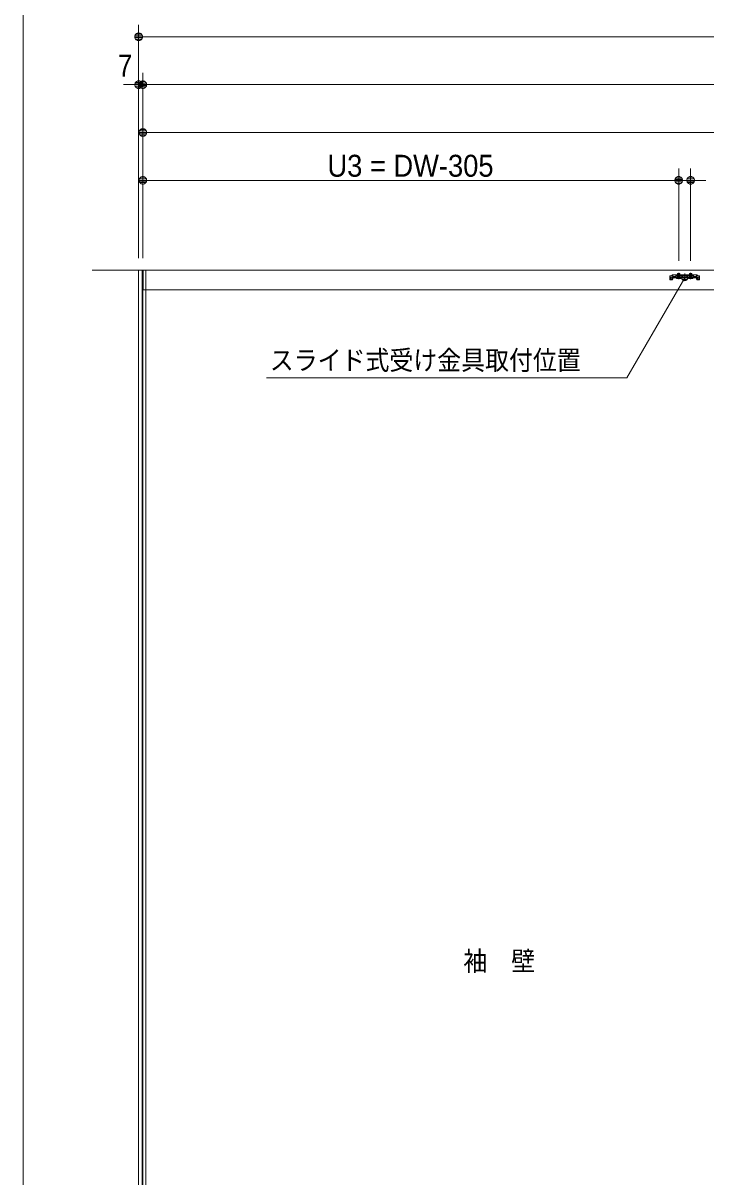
# Model space of a CAD drawing. Units: millimetres, scale not verified. Extents: x -6062 to 6062, y -3045 to 3045.
# Drawn here: x -5788 to -4647, y -1116 to 813 of the extents above; entities that cross this region are included whole.
import ezdxf
from ezdxf.enums import TextEntityAlignment as Align

# ---------------------------------------------------------------- set-up
doc = ezdxf.new("R2010")
doc.units = ezdxf.units.MM
doc.header["$LTSCALE"] = 20
for name, color, linetype, lineweight in [('0-0_1図面枠', 7, 'Continuous', 9), ('0-1_3一般', 7, 'Continuous', 9), ('0-2_2寸法-1', 7, 'Continuous', 9), ('0-3_0', 7, 'Continuous', 9), ('0-4_2寸法-3', 7, 'Continuous', 9), ('0-5_2寸法-2', 7, 'Continuous', 9)]:
    doc.layers.add(name, color=color, linetype=linetype, lineweight=lineweight)
doc.styles.add('ＭＳ ゴシック', font='')
doc.styles.add('ＭＳ Ｐゴシック', font='')
doc.styles.get('ＭＳ ゴシック').set_extended_font_data('MS Gothic')
doc.styles.get('ＭＳ Ｐゴシック').set_extended_font_data('MS PGothic')

# ---------------------------------------------------------------- blocks, each defined once
blk = doc.blocks.new('グループ-2')
at = {"layer": '0-0_1図面枠'}
blk.add_lwpolyline([(-80000, 55400), (80000, 55400), (80000, -55400), (-80000, -55400)], close=True, dxfattribs=at)
blk = doc.blocks.new('図面枠')
at = {"layer": '0-0_1図面枠'}
blk.add_blockref('グループ-2', (0, 0), dxfattribs=at)
blk = doc.blocks.new('_Dot')
at = {"layer": '0-3_0'}
for p, q in [((-10, 0), (-20, 0)), ((9.78, 2), (-9.78, 2)), ((7.99, 6), (-7.99, 6)), ((9.16, -3.98), (-9.16, -3.98)), ((6, -7.98), (-6, -7.98))]:
    blk.add_line(p, q, dxfattribs=at)
for points in [[(10, 0), (9.92, 1.25), (9.69, 2.49), (9.3, 3.68), (8.76, 4.82), (8.09, 5.88), (7.29, 6.85), (6.37, 7.71), (5.36, 8.44), (4.26, 9.05), (3.09, 9.51), (1.87, 9.82), (0.63, 9.98), (-0.63, 9.98), (-1.87, 9.82), (-3.09, 9.51), (-4.26, 9.05), (-5.36, 8.44), (-6.37, 7.71), (-7.29, 6.85), (-8.09, 5.88), (-8.76, 4.82), (-9.3, 3.68), (-9.69, 2.49), (-9.92, 1.25), (-10, 0), (0, 0)], [(-10, 0), (-9.92, -1.25), (-9.69, -2.49), (-9.3, -3.68), (-8.76, -4.82), (-8.09, -5.88), (-7.29, -6.85), (-6.37, -7.71), (-5.36, -8.44), (-4.26, -9.05), (-3.09, -9.51), (-1.87, -9.82), (-0.63, -9.98), (0.63, -9.98), (1.87, -9.82), (3.09, -9.51), (4.26, -9.05), (5.36, -8.44), (6.37, -7.71), (7.29, -6.85), (8.09, -5.88), (8.76, -4.82), (9.3, -3.68), (9.69, -2.49), (9.92, -1.25), (10, 0), (0, 0)]]:
    blk.add_lwpolyline(points, close=True, dxfattribs=at)
blk = doc.blocks.new('グループ-16')
at = {"layer": '0-1_3一般'}
for p, q in [((-76000, -39000), (-76000, 7840)), ((-75990, 8000), (19030, 8000)), ((-75990, 7340), (-75990, 8000)), ((-58398, 7764.1), (-58398, 7808.1)), ((-58347.1, 7808.1), (-58398, 7808.1)), ((-58398, 7762.1), (-58374, 7762.1)), ((-58398, 7742.1), (-58398, 7762.1)), ((-58398, 7692.1), (-58398, 7742.1)), ((-58374, 7762.1), (-58374, 7742.1)), ((-58374, 7692.1), (-58374, 7742.1)), ((-58347.1, 7808.1), (-58332.5, 7822.6)), ((-58328, 7762.1), (-58347.1, 7762.1)), ((-58319.1, 7836.1), (-58332.5, 7822.6)), ((-58328, 7762.1), (-58314.5, 7775.6)), ((-58324, 7692.1), (-58324, 7742.1)), ((-58319.1, 7836.1), (-58300, 7836.1)), ((-58300, 7790.1), (-58314.5, 7775.6)), ((-58300, 7836.1), (-58300, 7790.1)), ((-58300, 7826.1), (-58280, 7836.1)), ((-58200, 7836.1), (-58300, 7836.1)), ((-58300, 7780.1), (-58280, 7790.1)), ((-58300, 7790.1), (-58300, 7780.1)), ((-58300, 7790.1), (-58280, 7790.1)), ((-58300, 7766.1), (-57500, 7766.1)), ((-58300, 7766.1), (-58300, 7742.1)), ((-58280, 7790.1), (-58200, 7790.1)), ((-58200, 7836.1), (-57600, 7836.1)), ((-58200, 7825.2), (-58200, 7836.1)), ((-58200, 7784.1), (-58200, 7790.1)), ((-58190, 7815.2), (-57610, 7815.2)), ((-57610, 7774.1), (-58190, 7774.1)), ((-58175, 7742.1), (-58175, 7732.1)), ((-58025, 7742.1), (-58175, 7742.1)), ((-58175, 7732.1), (-58165, 7722.1)), ((-58175, 7732.1), (-58025, 7732.1)), ((-58165, 7722.1), (-58035, 7722.1)), ((-58141, 7722.1), (-58122.8, 7758.9)), ((-58140, 7836.1), (-58140, 7882.1)), ((-58140, 7756.2), (-58140, 7836.1)), ((-58140, 7756.2), (-58132.4, 7756.2)), ((-58136.2, 7742.1), (-58140, 7756.2)), ((-58136.2, 7742.1), (-58132.4, 7756.2)), ((-58132.4, 7836.1), (-58132.4, 7882.1)), ((-58132.4, 7756.2), (-58132.4, 7836.1)), ((-58132.4, 7756.2), (-58067.6, 7756.2)), ((-58122.8, 7758.9), (-58100, 7771)), ((-58100, 7699.1), (-58100, 7905.1)), ((-58100, 7867.1), (-58100, 7749.1)), ((-58100, 7713.6), (-58100, 7797.6)), ((-58100, 7771), (-58077.2, 7758.9)), ((-58077.2, 7758.9), (-58059, 7722.1)), ((-58067.6, 7882.1), (-58067.6, 7836.1)), ((-58067.6, 7836.1), (-58067.6, 7756.2)), ((-58067.6, 7756.2), (-58060, 7756.2)), ((-58063.8, 7742.1), (-58067.6, 7756.2)), ((-58060, 7756.2), (-58063.8, 7742.1)), ((-58060, 7836.1), (-58060, 7756.2)), ((-58035, 7722.1), (-58025, 7732.1)), ((-58025, 7732.1), (-58025, 7742.1)), ((-57900, 7884.2), (-57900, 7730.2)), ((-57900, 7651.9), (-57900, 7853.3)), ((-57740, 7836.1), (-57740, 7882.1)), ((-57740, 7882.1), (-57660, 7882.1)), ((-57740, 7756.2), (-57740, 7836.1)), ((-57736.2, 7742.1), (-57740, 7756.2)), ((-57740, 7756.2), (-57732.4, 7756.2)), ((-57736.2, 7742.1), (-57732.4, 7756.2)), ((-57732.4, 7836.1), (-57732.4, 7882.1)), ((-57732.4, 7756.2), (-57732.4, 7836.1)), ((-57700, 7699.1), (-57700, 7905.1)), ((-57700, 7867.1), (-57700, 7749.1)), ((-57700, 7713.6), (-57700, 7797.6)), ((-57667.6, 7882.1), (-57667.6, 7836.1)), ((-57667.6, 7836.1), (-57667.6, 7756.2)), ((-57663.8, 7742.1), (-57667.6, 7756.2)), ((-57660, 7756.2), (-57663.8, 7742.1)), ((-57660, 7882.1), (-57660, 7836.1)), ((-57660, 7836.1), (-57660, 7756.2)), ((-57500, 7836.1), (-57600, 7836.1)), ((-57600, 7836.1), (-57600, 7825.2)), ((-57600, 7815.2), (-57600, 7825.2)), ((-57600, 7815.2), (-57600, 7790.1)), ((-57600, 7790.1), (-57600, 7784.1)), ((-57600, 7790.1), (-57520, 7790.1)), ((-57520, 7836.1), (-57500, 7826.1)), ((-57520, 7790.1), (-57500, 7790.1)), ((-57520, 7790.1), (-57500, 7780.1)), ((-57500, 7790.1), (-57500, 7836.1)), ((-57500, 7836.1), (-57480.9, 7836.1)), ((-57485.5, 7775.6), (-57500, 7790.1)), ((-57500, 7780.1), (-57500, 7790.1)), ((-57500, 7766.1), (-57500, 7742.1)), ((-57500, 7742.1), (-57500, 7692.1)), ((-57472, 7762.1), (-57485.5, 7775.6)), ((-57480.9, 7836.1), (-57467.5, 7822.6)), ((-57476, 7742.1), (-57476, 7692.1)), ((-57472, 7762.1), (-57452.9, 7762.1)), ((-57467.5, 7822.6), (-57452.9, 7808.1)), ((-57402, 7808.1), (-57452.9, 7808.1)), ((-57452.9, 7762.1), (-57402, 7762.1)), ((-57426, 7762.1), (-57402, 7762.1)), ((-57426, 7742.1), (-57426, 7762.1)), ((-57402, 7808.1), (-57402, 7764.1)), ((-57402, 7764.1), (-57402, 7762.1)), ((-57402, 7762.1), (-57402, 7742.1)), ((-57402, 7742.1), (-57402, 7692.1)), ((19030, 7340), (-75990, 7340)), ((-58324, 7692.1), (-58374, 7692.1)), ((-58324, 7668.1), (-58374, 7668.1)), ((-57426, 7668.1), (-57476, 7668.1))]:
    blk.add_line(p, q, dxfattribs=at)
for points in [[(-58398, 7764.1), (-58398, 7762.1), (-58347.1, 7762.1)], [(-58300, 7692.1), (-58300, 7742.1), (-57500, 7742.1)], [(-58200, 7790.1), (-58200, 7815.2), (-58200, 7825.2)], [(-58140, 7882.1), (-58060, 7882.1), (-58060, 7836.1)], [(-57775, 7732.1), (-57765, 7722.1), (-57635, 7722.1), (-57625, 7732.1)], [(-57741, 7722.1), (-57722.8, 7758.9), (-57700, 7771), (-57677.2, 7758.9), (-57659, 7722.1)], [(-57732.4, 7756.2), (-57667.6, 7756.2), (-57660, 7756.2)], [(-57426, 7742.1), (-57426, 7692.1), (-57476, 7692.1)]]:
    blk.add_lwpolyline(points, dxfattribs=at)
blk.add_lwpolyline([(-57625, 7732.1), (-57625, 7742.1), (-57775, 7742.1), (-57775, 7732.1)], close=True, dxfattribs=at)
for centre, radius, start, end in [((-58347.1, 7808.1), 46, 270, 315), ((-58300, 7790.1), 46, 90, 135), ((-58300, 7742.1), 24, 90, 180), ((-58190, 7825.2), 10, 180, 270), ((-58190, 7784.1), 10, 180, 270), ((-57610, 7825.2), 10, 270, 0), ((-57610, 7784.1), 10, 270, 0), ((-57500, 7790.1), 46, 45, 90), ((-57500, 7742.1), 24, 0, 90), ((-57452.9, 7808.1), 46, 225, 270), ((-58374, 7692.1), 24, 180, 270), ((-58324, 7692.1), 24, 270, 0), ((-57476, 7692.1), 24, 180, 270), ((-57426, 7692.1), 24, 270, 0)]:
    blk.add_arc(centre, radius, start, end, dxfattribs=at)
blk = doc.blocks.new('グループ-17')
at = {"layer": '0-1_3一般'}
for p, q in [((-77696.5, 8000), (20903.5, 8000)), ((-76000, 8000), (-76000, -39000))]:
    blk.add_line(p, q, dxfattribs=at)
blk = doc.blocks.new('グループ-18')
at = {"layer": '0-1_3一般'}
for name in ['グループ-17', 'グループ-16']:
    blk.add_blockref(name, (0, 0), dxfattribs=at)
blk = doc.blocks.new('グループ-21')
at = {"layer": '0-1_3一般'}
blk.add_line((-76020, -39000), (-76020, 8000), dxfattribs=at)
blk.add_lwpolyline([(-76140, 8000), (-75900, 8000), (-75900, -39000), (-76140, -39000)], close=True, dxfattribs=at)

msp = doc.modelspace()

# ---------------------------------------------------------------- linework, layer by layer
at = {"layer": '0-2_2寸法-1'}
for p, q in [((-5594.5, 730), (-5594.5, 810)), ((-5581.79, 790), (-841.21, 790)), ((-5587.5, 650), (-5587.5, 730)), ((-3280.21, 710), (-5574.79, 710)), ((-5587.5, 570), (-5587.5, 650)), ((-3381.21, 630), (-5574.79, 630)), ((-5587.5, 420), (-5587.5, 570)), ((-4692.5, 415.25), (-4692.5, 570)), ((-4705.21, 550), (-5574.79, 550))]:
    msp.add_line(p, q, dxfattribs=at)
at = {"layer": '0-4_2寸法-3'}
for p, q in [((-4677.61, 388.1), (-4687.39, 388.1)), ((-4682.33, 392.1), (-4682.67, 392.1)), ((-4682.33, 392.1), (-4682.67, 392.1)), ((-4678.5, 384.1), (-4686.5, 384.1))]:
    msp.add_line(p, q, dxfattribs=at)
msp.add_lwpolyline([(-5380.91, 220), (-4778.98, 220), (-4682.5, 387.1)], dxfattribs=at)
msp.add_circle((-4682.5, 387.1), 5.01, dxfattribs=at)
msp.add_circle((-4682.5, 387.1), 5.01, dxfattribs=at)
at = {"layer": '0-5_2寸法-2'}
for p, q in [((-5594.5, 420), (-5594.5, 730)), ((-5587.5, 650), (-5587.5, 730)), ((-5607.21, 710), (-5619.92, 710)), ((-5594.5, 710), (-5587.5, 710)), ((-5574.79, 710), (-5562.08, 710)), ((-4692.5, 415.25), (-4692.5, 570)), ((-4672.5, 415.25), (-4672.5, 570)), ((-4705.21, 550), (-4717.92, 550)), ((-4692.5, 550), (-4672.5, 550)), ((-4659.79, 550), (-4647.08, 550))]:
    msp.add_line(p, q, dxfattribs=at)

# ---------------------------------------------------------------- block references
at = {"layer": '0-0_1図面枠', "xscale": 0.05, "yscale": 0.05}
msp.add_blockref('図面枠', (-1787.5, 0), dxfattribs=at)
at = {"layer": '0-1_3一般', "xscale": 0.05, "yscale": 0.05}
for name in ['グループ-18', 'グループ-21']:
    msp.add_blockref(name, (-1787.5, 0), dxfattribs=at)
at = {"layer": '0-2_2寸法-1', "xscale": 0.6356201, "yscale": 0.6356201, "rotation": 180}
for p in [(-5594.5, 790), (-5587.5, 710), (-5587.5, 630), (-5587.5, 550)]:
    msp.add_blockref('_Dot', p, dxfattribs=at)
at = {"layer": '0-2_2寸法-1', "xscale": 0.6356201, "yscale": 0.6356201}
msp.add_blockref('_Dot', (-4692.5, 550), dxfattribs=at)
at = {"layer": '0-5_2寸法-2', "xscale": 0.6356201, "yscale": 0.6356201}
for p in [(-5594.5, 710), (-4692.5, 550)]:
    msp.add_blockref('_Dot', p, dxfattribs=at)
at = {"layer": '0-5_2寸法-2', "xscale": 0.6356201, "yscale": 0.6356201, "rotation": 180}
for p in [(-5587.5, 710), (-4672.5, 550)]:
    msp.add_blockref('_Dot', p, dxfattribs=at)

# ---------------------------------------------------------------- texts
at = {"layer": '0-2_2寸法-1', "style": 'ＭＳ Ｐゴシック', "width": 0.95}
msp.add_text('U3 = DW-305', height=36.69, dxfattribs=at).set_placement((-5279.18, 545.04), align=Align.BOTTOM_LEFT)
at = {"layer": '0-4_2寸法-3', "style": 'ＭＳ ゴシック', "width": 0.9}
for s, p in [('スライド式受け金具取付位置', (-5375.5, 223.34)), ('袖\u3000壁', (-5052.14, -781.22))]:
    msp.add_text(s, height=32.55, dxfattribs=at).set_placement(p, align=Align.BOTTOM_LEFT)
at = {"layer": '0-5_2寸法-2', "style": 'ＭＳ Ｐゴシック', "width": 0.9}
msp.add_text('7', height=36.66, dxfattribs=at).set_placement((-5629.17, 712.48), align=Align.BOTTOM_LEFT)

doc.saveas('drawing.dxf')
